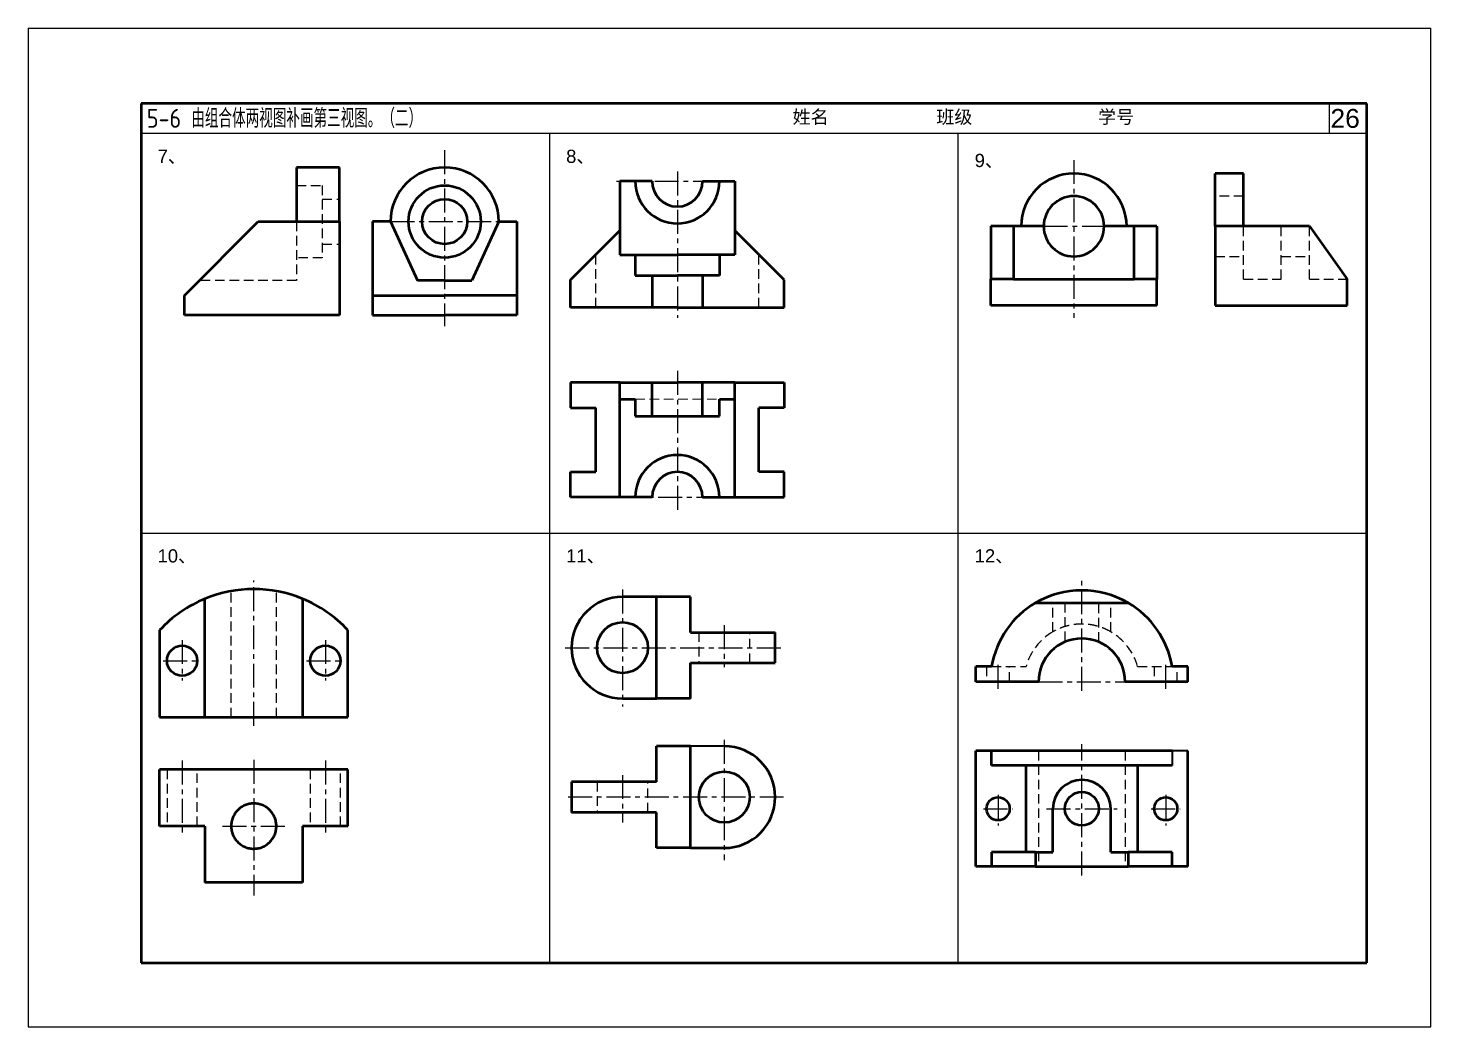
# Model space of a CAD drawing. Header units: inches. Extents: x 19 to 1260, y -758 to 274.
# Drawn here: x 879.8 to 1251.8, y -376.5 to -111.5 of the extents above; entities that cross this region are included whole.
import ezdxf

# ---------------------------------------------------------------- set-up
doc = ezdxf.new("R2010")
doc.units = ezdxf.units.IN
doc.header["$LTSCALE"] = 2
doc.header["$MEASUREMENT"] = 0
doc.linetypes.add('CENTER', pattern=[50.8, 31.75, -6.35, 6.35, -6.35])
doc.linetypes.add('HIDDEN', pattern=[1.905, 1.27, -0.635])
for name, color, linetype in [('3中心线层', 7, 'CENTER'), ('4虚线层', 7, 'HIDDEN'), ('文字', 7, 'Continuous'), ('细实线', 7, 'Continuous')]:
    doc.layers.add(name, color=color, linetype=linetype)
doc.layers.add('粗实线', color=7, linetype='Continuous', lineweight=53)
doc.styles.get("Standard").update_dxf_attribs({"font": 'arial.ttf', "height": 3.5})
doc.styles.add('汉字', font='gbenor.shx', dxfattribs={"height": 5, "bigfont": 'gbcbig.shx'})

msp = doc.modelspace()

# ---------------------------------------------------------------- linework, layer by layer
for p, q in [((879.77, -111.45), (1251.77, -111.45)), ((1234.77, -139.45), (909.77, -139.45)), ((1018.1, -359.45), (1018.1, -139.45)), ((1126.44, -359.45), (1126.44, -139.45)), ((909.77, -245.45), (1234.77, -245.45))]:
    msp.add_line(p, q)
at = {"color": 7, "linetype": 'Continuous', "lineweight": 40}
for p, q in [((1173.09, -164.05), (1171.09, -164.05)), ((1064.39, -301.97), (1055.39, -301.97)), ((1183.13, -303.23), (1183.13, -307.07)), ((1187.31, -303.23), (1183.13, -303.23))]:
    msp.add_line(p, q, dxfattribs=at)
at = {"color": 7, "linetype": 'HIDDEN', "lineweight": 0}
msp.add_line((1040.76, -209.94), (1063.12, -209.94), dxfattribs=at)
at = {"layer": '3中心线层', "ltscale": 0.1}
for p, q in [((990.24, -143.88), (990.24, -190.51)), ((1157.09, -146.47), (1157.09, -188.32)), ((1035.78, -152.09), (1065.05, -152.09)), ((1051.94, -149.51), (1051.94, -188.33)), ((975.88, -162.79), (1004.61, -162.79)), ((1149.09, -164.05), (1165.09, -164.05)), ((1051.94, -202.42), (1051.94, -239.88)), ((1036.7, -235.92), (1067.19, -235.92)), ((939.62, -296.59), (939.62, -258.05)), ((1159.2, -287.27), (1159.2, -257.78)), ((1037.39, -260.41), (1037.39, -291.43)), ((1064.39, -269.87), (1064.39, -281.02)), ((920.62, -273.8), (920.62, -284.51)), ((958.62, -273.8), (958.62, -284.51)), ((1022.21, -275.83), (1079.61, -275.83)), ((915.61, -279.29), (925.58, -279.29)), ((953.61, -279.29), (963.58, -279.29)), ((1136.97, -286.72), (1136.97, -279.5)), ((1181.43, -286.72), (1181.43, -279.5)), ((1147.7, -284.9), (1170.7, -284.9)), ((1064.39, -300.26), (1064.39, -332.21)), ((1159.2, -336.25), (1159.2, -301.47)), ((920.62, -305.8), (920.62, -325.71)), ((939.62, -305.59), (939.62, -341.56)), ((958.62, -305.8), (958.62, -325.71)), ((1037.39, -309.61), (1037.39, -322.18)), ((1080.13, -315.47), (1021.98, -315.47)), ((1136.97, -314.84), (1136.97, -323.03)), ((1181.43, -314.84), (1181.43, -323.03)), ((1133.12, -318.56), (1140.82, -318.56)), ((1149.87, -318.56), (1168.56, -318.56)), ((1177.58, -318.56), (1185.29, -318.56)), ((931.35, -323.16), (948.06, -323.16))]:
    msp.add_line(p, q, dxfattribs=at)
at = {"layer": '4虚线层'}
for p, q in [((950.95, -153.22), (957.8, -153.22)), ((957.8, -153.22), (957.8, -172.37)), ((957.8, -156.81), (962.37, -156.81)), ((950.95, -162.79), (950.95, -178.45)), ((1202.07, -178.05), (1202.07, -164.05)), ((1212.07, -178.05), (1212.07, -164.05)), ((1219.57, -178.05), (1219.57, -164.05)), ((957.8, -168.78), (962.37, -168.78)), ((957.8, -172.37), (950.95, -172.37)), ((1030.29, -185.59), (1030.29, -171.57)), ((1073.59, -185.59), (1073.59, -171.57)), ((950.95, -178.45), (925.15, -178.45)), ((1202.07, -178.05), (1212.07, -178.05)), ((1219.57, -178.05), (1229.57, -178.05)), ((933.62, -294.29), (933.62, -260.82)), ((945.62, -294.29), (945.62, -260.82)), ((1151.53, -271.62), (1151.53, -263.94)), ((1166.87, -271.62), (1166.87, -263.94)), ((1135.27, -280.81), (1144.42, -280.81)), ((1173.98, -280.81), (1183.13, -280.81)), ((1147.7, -303.23), (1147.7, -333.9)), ((1170.7, -303.23), (1170.7, -333.9))]:
    msp.add_line(p, q, dxfattribs=at)
for start, end in [(120, 164.534), (15.466, 60)]:
    msp.add_arc((1159.2, -284.9), 15.33, start, end, dxfattribs=at)
for points in [[(1202.07, -156.05), (1194.57, -156.05)], [(1194.57, -172.05), (1202.07, -172.05)], [(1212.07, -172.05), (1219.57, -172.05)], [(1154.73, -263.94), (1154.73, -274.3)], [(1163.67, -274.3), (1163.67, -263.94)], [(1057.64, -271.78), (1057.64, -279.88)], [(1071.14, -279.88), (1071.14, -271.78)], [(1133.9, -280.81), (1133.9, -284.9)], [(1140.03, -284.9), (1140.03, -280.81)], [(1178.37, -280.81), (1178.37, -284.9)], [(1184.5, -284.9), (1184.5, -280.81)], [(916.62, -308.16), (916.62, -323.16)], [(924.62, -323.16), (924.62, -308.16)], [(954.62, -308.16), (954.62, -323.16)], [(962.62, -323.16), (962.62, -308.16)], [(1030.64, -311.42), (1030.64, -319.52)], [(1044.14, -319.52), (1044.14, -311.42)]]:
    msp.add_open_spline(points, degree=1, dxfattribs=at)
msp.add_open_spline([(1166.87, -271.62), (1166.87, -271.62), (1166.81, -271.59), (1166.66, -271.5), (1166.6, -271.47), (1166.49, -271.41), (1166.45, -271.39), (1166.36, -271.34), (1166.32, -271.32), (1166.08, -271.19), (1165.84, -271.07), (1165.49, -270.92), (1165.42, -270.88), (1165.27, -270.82), (1165.2, -270.79), (1164.96, -270.69), (1164.8, -270.62), (1164.45, -270.49), (1164.27, -270.43), (1163.98, -270.33), (1163.89, -270.3), (1163.69, -270.24), (1163.58, -270.2), (1163.07, -270.05), (1162.63, -269.95), (1161.94, -269.81), (1161.7, -269.77), (1161.34, -269.71), (1161.22, -269.7), (1160.97, -269.67), (1160.85, -269.65), (1160.23, -269.59), (1159.72, -269.56), (1159.08, -269.56), (1158.96, -269.57), (1158.7, -269.57), (1158.57, -269.58), (1158.19, -269.6), (1157.94, -269.61), (1157.44, -269.66), (1157.19, -269.69), (1156.83, -269.75), (1156.71, -269.77), (1156.47, -269.81), (1156.35, -269.83), (1155.77, -269.94), (1155.33, -270.05), (1154.82, -270.2), (1154.72, -270.23), (1154.52, -270.3), (1154.42, -270.33), (1154.13, -270.42), (1153.95, -270.49), (1153.43, -270.69), (1153.12, -270.82), (1152.77, -270.98), (1152.7, -271.01), (1152.57, -271.07), (1152.51, -271.1), (1152.33, -271.19), (1152.23, -271.24), (1152.03, -271.34), (1151.95, -271.39), (1151.84, -271.45), (1151.8, -271.47), (1151.74, -271.5), (1151.71, -271.52), (1151.58, -271.59), (1151.53, -271.62), (1151.53, -271.62)], degree=3, knots=[0, 0, 0, 0, 0.0625, 0.0625, 0.09375, 0.09375, 0.109375, 0.109375, 0.125, 0.125, 0.1875, 0.1875, 0.203125, 0.203125, 0.21875, 0.21875, 0.25, 0.25, 0.28125, 0.28125, 0.296875, 0.296875, 0.3125, 0.3125, 0.375, 0.375, 0.40625, 0.40625, 0.421875, 0.421875, 0.4375, 0.4375, 0.5, 0.5, 0.515625, 0.515625, 0.53125, 0.53125, 0.5625, 0.5625, 0.59375, 0.59375, 0.609375, 0.609375, 0.625, 0.625, 0.6875, 0.6875, 0.703125, 0.703125, 0.71875, 0.71875, 0.75, 0.75, 0.8125, 0.8125, 0.828125, 0.828125, 0.84375, 0.84375, 0.875, 0.875, 0.90625, 0.90625, 0.921875, 0.921875, 0.9375, 0.9375, 1, 1, 1, 1], dxfattribs=at)
at = {"layer": '粗实线', "color": 7}
for p, q in [((1234.77, -131.45), (909.77, -131.45)), ((909.77, -131.45), (909.77, -359.45)), ((1234.77, -359.45), (1234.77, -131.45)), ((909.77, -359.45), (1234.77, -359.45))]:
    msp.add_line(p, q, dxfattribs=at)
at = {"layer": '粗实线'}
for p, q in [((962.37, -148.43), (950.95, -148.43)), ((950.95, -148.43), (950.95, -162.79)), ((962.37, -162.79), (962.37, -148.43)), ((1045.24, -152.09), (1036.7, -152.09)), ((1036.7, -152.09), (1036.7, -171.58)), ((1058.65, -152.09), (1067.19, -152.09)), ((1067.19, -152.09), (1067.19, -171.58)), ((921.23, -182.36), (940.8, -162.79)), ((940.8, -162.79), (962.37, -162.79)), ((962.37, -162.79), (962.37, -187.58)), ((975.88, -162.79), (971.09, -162.79)), ((971.09, -162.79), (971.09, -187.58)), ((975.88, -162.79), (983.06, -178.45)), ((1004.61, -162.79), (997.43, -178.45)), ((1004.61, -162.79), (1009.4, -162.79)), ((1009.4, -162.79), (1009.4, -187.58)), ((1023.59, -178.28), (1036.7, -165.17)), ((1080.3, -178.28), (1067.19, -165.17)), ((1036.7, -171.58), (1051.94, -171.58)), ((1040.76, -171.58), (1040.76, -177.06)), ((1067.19, -171.58), (1051.94, -171.58)), ((1063.12, -171.58), (1063.12, -177.06)), ((990.24, -178.45), (983.06, -178.45)), ((990.24, -178.45), (997.43, -178.45)), ((1023.59, -185.59), (1023.59, -178.28)), ((1040.76, -177.06), (1051.94, -177.06)), ((1045.24, -177.06), (1045.24, -185.59)), ((1063.12, -177.06), (1051.94, -177.06)), ((1058.65, -177.06), (1058.65, -185.59)), ((1080.3, -185.59), (1080.3, -178.28)), ((921.23, -187.58), (921.23, -182.36)), ((971.09, -182.36), (990.24, -182.36)), ((1009.4, -182.36), (990.24, -182.36)), ((1051.94, -185.59), (1023.59, -185.59)), ((1051.94, -185.59), (1080.3, -185.59)), ((962.37, -187.58), (921.23, -187.58)), ((971.09, -187.58), (990.24, -187.58)), ((1009.4, -187.58), (990.24, -187.58)), ((1036.7, -205.47), (1023.59, -205.47)), ((1023.59, -205.47), (1023.59, -212.17)), ((1036.7, -205.47), (1051.94, -205.47)), ((1036.7, -235.92), (1036.7, -205.47)), ((1045.24, -214.41), (1045.24, -205.47)), ((1067.19, -205.47), (1051.94, -205.47)), ((1058.65, -214.41), (1058.65, -205.47)), ((1067.19, -235.92), (1067.19, -205.47)), ((1067.19, -205.47), (1080.3, -205.47)), ((1080.3, -205.47), (1080.3, -212.17)), ((1036.7, -209.94), (1040.76, -209.94)), ((1040.76, -209.94), (1040.76, -214.41)), ((1063.12, -214.41), (1063.12, -209.94)), ((1063.12, -209.94), (1067.19, -209.94)), ((1023.59, -212.17), (1030.29, -212.17)), ((1030.29, -229.21), (1030.29, -212.17)), ((1040.76, -214.41), (1063.12, -214.41)), ((1080.3, -212.17), (1073.59, -212.17)), ((1073.59, -229.21), (1073.59, -212.17)), ((1023.59, -235.92), (1023.59, -229.21)), ((1023.59, -229.21), (1030.29, -229.21)), ((1080.3, -229.21), (1073.59, -229.21)), ((1080.3, -235.92), (1080.3, -229.21)), ((1036.7, -235.92), (1023.59, -235.92)), ((1045.24, -235.92), (1036.7, -235.92)), ((1058.65, -235.92), (1067.19, -235.92)), ((1067.19, -235.92), (1080.3, -235.92))]:
    msp.add_line(p, q, dxfattribs=at)
at = {"layer": '粗实线', "color": 7, "linetype": 'Continuous'}
for p, q in [((1194.57, -164.05), (1194.57, -150.05)), ((1202.07, -164.05), (1202.07, -150.05)), ((1141.09, -164.05), (1135.09, -164.05)), ((1135.09, -164.05), (1135.09, -178.05)), ((1141.09, -164.05), (1141.09, -178.05)), ((1149.09, -164.05), (1141.09, -164.05)), ((1143.09, -164.05), (1141.09, -164.05)), ((1173.09, -164.05), (1165.09, -164.05)), ((1173.09, -178.05), (1173.09, -164.05)), ((1179.09, -164.05), (1173.09, -164.05)), ((1179.09, -164.05), (1179.09, -178.05)), ((1194.57, -164.05), (1194.57, -185.05)), ((1219.57, -164.05), (1194.57, -164.05)), ((1219.57, -164.05), (1229.57, -178.05)), ((1141.09, -178.05), (1135.09, -178.05)), ((1135.09, -185.05), (1135.09, -178.05)), ((1141.09, -178.05), (1173.09, -178.05)), ((1179.09, -178.05), (1173.09, -178.05)), ((1179.09, -185.05), (1179.09, -178.05)), ((1229.57, -185.05), (1229.57, -178.05)), ((1179.09, -185.05), (1135.09, -185.05)), ((1194.57, -185.05), (1229.57, -185.05)), ((926.66, -294.29), (926.66, -262.86)), ((952.58, -262.86), (952.58, -294.29)), ((1046.39, -262.33), (1037.39, -262.33)), ((1055.39, -262.33), (1046.39, -262.33)), ((1046.39, -289.33), (1046.39, -262.33)), ((1055.39, -271.78), (1055.39, -262.33)), ((1146.94, -263.94), (1171.46, -263.94)), ((914.66, -271.2), (914.66, -294.29)), ((964.58, -294.29), (964.58, -271.2)), ((1055.39, -271.78), (1064.39, -271.78)), ((1064.39, -271.78), (1077.89, -271.78)), ((1055.39, -279.88), (1064.39, -279.88)), ((1055.39, -289.33), (1055.39, -279.88)), ((1064.39, -279.88), (1077.89, -279.88)), ((1135.27, -280.81), (1131.09, -280.81)), ((1131.09, -284.9), (1131.09, -280.81)), ((1187.31, -280.81), (1183.13, -280.81)), ((1187.31, -284.9), (1187.31, -280.81)), ((1147.7, -284.9), (1131.09, -284.9)), ((1187.31, -284.9), (1170.7, -284.9)), ((1037.39, -289.33), (1046.39, -289.33)), ((1055.39, -289.33), (1046.39, -289.33)), ((914.66, -294.29), (926.66, -294.29)), ((926.66, -294.29), (952.58, -294.29)), ((952.58, -294.29), (964.58, -294.29)), ((1046.39, -311.42), (1046.39, -301.97)), ((1055.39, -301.97), (1046.39, -301.97)), ((1055.39, -328.97), (1055.39, -301.97)), ((1131.09, -333.9), (1131.09, -303.23)), ((1135.27, -303.23), (1131.09, -303.23)), ((1135.27, -307.07), (1135.27, -303.23)), ((1183.13, -303.23), (1135.27, -303.23)), ((1187.31, -333.9), (1187.31, -303.23)), ((914.66, -323.16), (914.66, -308.16)), ((964.58, -308.16), (914.66, -308.16)), ((964.58, -323.16), (964.58, -308.16)), ((1183.13, -307.07), (1135.27, -307.07)), ((1144.42, -330.06), (1144.42, -307.07)), ((1173.98, -307.07), (1173.98, -330.06)), ((1037.39, -311.42), (1023.89, -311.42)), ((1046.39, -311.42), (1037.39, -311.42)), ((1037.39, -319.52), (1023.89, -319.52)), ((1046.39, -319.52), (1037.39, -319.52)), ((1046.39, -328.97), (1046.39, -319.52)), ((1151.53, -330.06), (1151.53, -318.56)), ((1166.87, -330.06), (1166.87, -318.56)), ((926.66, -323.16), (914.66, -323.16)), ((926.66, -323.16), (926.66, -338.16)), ((964.58, -323.16), (952.58, -323.16)), ((952.58, -323.16), (952.58, -338.16)), ((1055.39, -328.97), (1046.39, -328.97)), ((1055.39, -328.97), (1064.39, -328.97)), ((1135.27, -330.06), (1135.27, -333.9)), ((1146.94, -330.06), (1135.27, -330.06)), ((1146.94, -330.06), (1146.94, -333.9)), ((1146.94, -330.06), (1151.53, -330.06)), ((1166.87, -330.06), (1171.46, -330.06)), ((1171.46, -330.06), (1171.46, -333.9)), ((1183.13, -330.06), (1171.46, -330.06)), ((1183.13, -333.9), (1183.13, -330.06)), ((1135.27, -333.9), (1131.09, -333.9)), ((1146.94, -333.9), (1135.27, -333.9)), ((1146.94, -333.9), (1171.46, -333.9)), ((1183.13, -333.9), (1171.46, -333.9)), ((1187.31, -333.9), (1183.13, -333.9)), ((952.58, -338.16), (926.66, -338.16))]:
    msp.add_line(p, q, dxfattribs=at)
at = {"layer": '粗实线'}
for radius in [9.58, 5.98]:
    msp.add_circle((990.24, -162.79), radius, dxfattribs=at)
at = {"layer": '粗实线', "color": 7, "linetype": 'Continuous'}
for centre, radius in [((1037.39, -275.83), 6.75), ((920.62, -279.29), 4), ((958.62, -279.29), 4), ((1064.39, -315.47), 6.75), ((1136.97, -318.56), 3.07), ((1159.2, -318.56), 4.47), ((1181.43, -318.56), 3.07)]:
    msp.add_circle(centre, radius, dxfattribs=at)
at = {"layer": '粗实线'}
for centre, radius, start, end in [((990.24, -162.79), 14.36, 0, 180), ((1051.94, -152.09), 11.18, 180, 0), ((1051.94, -152.09), 6.71, 180, 0), ((1051.94, -235.92), 11.18, 0, 180), ((1051.94, -235.92), 6.71, 0, 180)]:
    msp.add_arc(centre, radius, start, end, dxfattribs=at)
at = {"layer": '粗实线', "color": 7, "linetype": 'Continuous'}
for centre, radius, start, end in [((1157.09, -164.05), 14, 0, 180), ((1157.09, -164.05), 8, 0, 180), ((1157.09, -164.05), 8, 180, 0), ((939.62, -294.29), 34, 67.594, 112.406), ((939.62, -294.29), 34, 112.406, 137.232), ((939.62, -294.29), 34, 42.768, 67.594), ((1037.39, -275.83), 13.5, 90, 270), ((1159.2, -284.9), 24.28, 120.327, 170.304), ((1159.2, -284.9), 24.28, 59.673, 120.327), ((1159.2, -284.9), 24.28, 9.696, 59.673), ((1159.2, -284.9), 11.5, 0, 180), ((1064.39, -315.47), 13.5, 270, 90), ((1159.2, -318.56), 7.67, 0, 180)]:
    msp.add_arc(centre, radius, start, end, dxfattribs=at)
for points in [[(1202.07, -150.05), (1194.57, -150.05)], [(1077.89, -279.88), (1077.89, -271.78)], [(1023.89, -311.42), (1023.89, -319.52)]]:
    msp.add_open_spline(points, degree=1, dxfattribs=at)
msp.add_open_spline([(939.62, -317.16), (940.02, -317.16), (940.41, -317.2), (940.98, -317.32), (941.17, -317.36), (941.55, -317.48), (941.74, -317.55), (942.28, -317.77), (942.63, -317.96), (943.12, -318.28), (943.28, -318.4), (943.58, -318.65), (943.73, -318.78), (944.14, -319.2), (944.39, -319.5), (944.72, -319.99), (944.82, -320.16), (945, -320.51), (945.09, -320.68), (945.24, -321.04), (945.3, -321.23), (945.42, -321.6), (945.47, -321.8), (945.58, -322.38), (945.62, -322.77), (945.62, -323.36), (945.61, -323.55), (945.57, -323.95), (945.54, -324.14), (945.43, -324.72), (945.31, -325.09), (945.09, -325.64), (945, -325.82), (944.82, -326.17), (944.72, -326.33), (944.5, -326.66), (944.38, -326.82), (944.14, -327.12), (944, -327.26), (943.59, -327.68), (943.28, -327.93), (942.8, -328.26), (942.63, -328.36), (942.28, -328.54), (942.1, -328.63), (941.56, -328.86), (941.18, -328.97), (940.61, -329.08), (940.41, -329.11), (940.02, -329.15), (939.82, -329.16), (939.23, -329.16), (938.84, -329.13), (938.26, -329.01), (938.07, -328.96), (937.69, -328.85), (937.51, -328.78), (937.15, -328.63), (936.97, -328.55), (936.62, -328.36), (936.45, -328.26), (935.96, -327.93), (935.66, -327.69), (935.11, -327.13), (934.85, -326.83), (934.42, -326.18), (934.23, -325.83), (934.01, -325.29), (933.94, -325.1), (933.82, -324.72), (933.73, -324.34), (933.67, -323.95), (933.63, -323.56), (933.62, -323.37), (933.62, -322.77), (933.66, -322.38), (933.77, -321.8), (933.82, -321.61), (933.94, -321.24), (934, -321.05), (934.23, -320.5), (934.41, -320.16), (934.74, -319.67), (934.86, -319.51), (935.11, -319.21), (935.24, -319.06), (935.65, -318.65), (935.95, -318.4), (936.61, -317.96), (936.95, -317.77), (937.5, -317.55), (937.68, -317.48), (938.06, -317.37), (938.25, -317.32), (938.83, -317.2), (939.22, -317.16), (939.62, -317.16)], degree=3, knots=[0, 0, 0, 0, 0.03125, 0.03125, 0.046875, 0.046875, 0.0625, 0.0625, 0.09375, 0.09375, 0.109375, 0.109375, 0.125, 0.125, 0.15625, 0.15625, 0.171875, 0.171875, 0.1875, 0.1875, 0.203125, 0.203125, 0.21875, 0.21875, 0.25, 0.25, 0.265625, 0.265625, 0.28125, 0.28125, 0.3125, 0.3125, 0.328125, 0.328125, 0.34375, 0.34375, 0.359375, 0.359375, 0.375, 0.375, 0.40625, 0.40625, 0.421875, 0.421875, 0.4375, 0.4375, 0.46875, 0.46875, 0.484375, 0.484375, 0.5, 0.5, 0.53125, 0.53125, 0.546875, 0.546875, 0.5625, 0.5625, 0.578125, 0.578125, 0.59375, 0.59375, 0.625, 0.625, 0.65625, 0.65625, 0.6875, 0.6875, 0.703125, 0.703125, 0.71875, 0.734375, 0.734375, 0.75, 0.75, 0.78125, 0.78125, 0.796875, 0.796875, 0.8125, 0.8125, 0.84375, 0.84375, 0.859375, 0.859375, 0.875, 0.875, 0.90625, 0.90625, 0.9375, 0.9375, 0.953125, 0.953125, 0.96875, 0.96875, 1, 1, 1, 1], dxfattribs=at)
at = {"layer": '细实线', "color": 7}
for p, q in [((879.77, -111.45), (879.77, -376.45)), ((1251.77, -376.45), (1251.77, -111.45)), ((1224.77, -131.45), (1224.77, -139.45)), ((879.77, -376.45), (1251.77, -376.45))]:
    msp.add_line(p, q, dxfattribs=at)

# ---------------------------------------------------------------- texts
for s, p in [('7、', (914.11, -147.23)), ('8、', (1022.45, -147.23)), ('9、', (1130.78, -148.33)), ('10、', (914.11, -253.23)), ('11、', (1022.45, -253.23)), ('12、', (1130.78, -253.23))]:
    msp.add_text(s, height=3.5).set_placement(p)
at = {"layer": '文字', "color": 7, "insert": (911.27, -135.45), "char_height": 5, "width": 313.5, "attachment_point": 4, "style": '汉字'}
msp.add_mtext('5-6 由组合体两视图补画第三视图。（二）', dxfattribs=at)
at = {"layer": '文字', "color": 7, "insert": (1077.74, -135.22), "char_height": 3.5, "width": 313.5, "attachment_point": 4}
msp.add_mtext('{\\fSimSun|b0|i0|c134|p2;  姓名            班级              学号}', dxfattribs=at)
at = {"layer": '细实线', "color": 7, "ltscale": 0.3, "insert": (1229.02, -135.45), "char_height": 5, "width": 10, "attachment_point": 5}
msp.add_mtext('26', dxfattribs=at)

doc.saveas('drawing.dxf')
